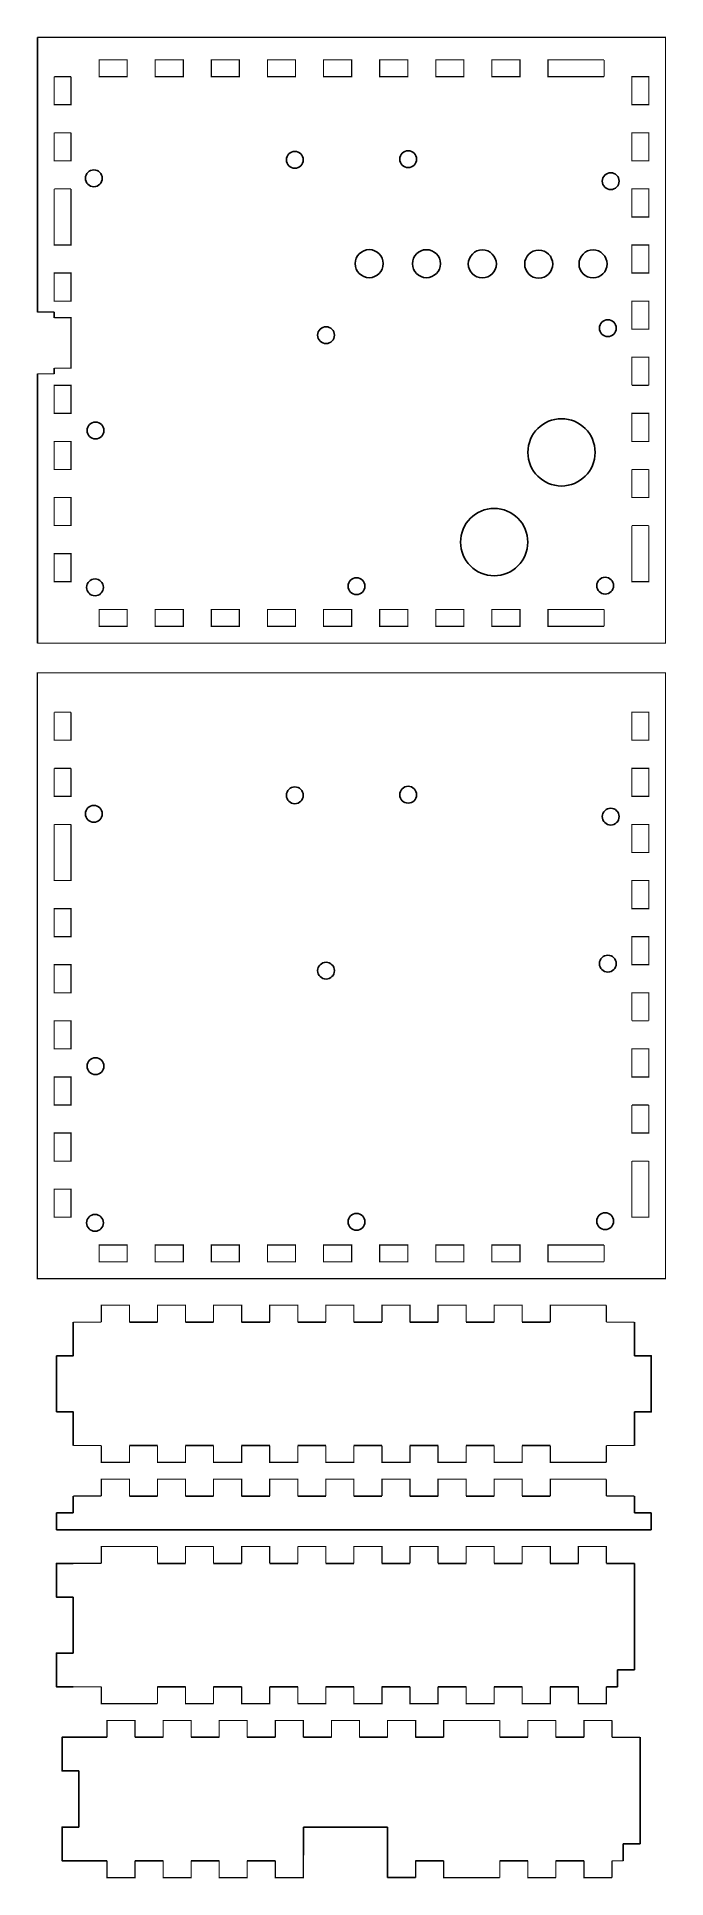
# Model space of a CAD drawing. Header units: millimetres. Extents: x 31 to 143, y 374 to 702.
import ezdxf

# ---------------------------------------------------------------- set-up
doc = ezdxf.new("R2010")
doc.units = ezdxf.units.MM
doc.header["$MEASUREMENT"] = 0

msp = doc.modelspace()

# ---------------------------------------------------------------- linework, layer by layer
at = {"color": 18, "true_color": 0x000000}
for p, q in [((30.6, 701.95), (30.6, 653)), ((33.6, 653), (33.6, 652)), ((30.6, 594), (30.6, 642)), ((33.6, 643), (33.6, 642)), ((52, 473), (47, 473)), ((62, 473), (57, 473)), ((72, 473), (67, 473)), ((82, 473), (77, 473)), ((92, 473), (87, 473)), ((102, 473), (97, 473)), ((112, 473), (107, 473)), ((122, 473), (117, 473)), ((137, 473), (137, 467)), ((34, 467), (34, 457)), ((37, 457), (37, 452)), ((137, 457), (137, 451)), ((52, 451), (47, 451)), ((62, 451), (57, 451)), ((72, 451), (67, 451)), ((82, 451), (77, 451)), ((92, 451), (87, 451)), ((102, 451), (97, 451)), ((112, 451), (107, 451)), ((122, 451), (117, 451)), ((37, 442), (37, 439)), ((52, 442), (47, 442)), ((62, 442), (57, 442)), ((72, 442), (67, 442)), ((82, 442), (77, 442)), ((92, 442), (87, 442)), ((102, 442), (97, 442)), ((112, 442), (107, 442)), ((122, 442), (117, 442)), ((137, 442), (137, 439)), ((37, 439), (34, 439)), ((34, 439), (34, 436)), ((137, 439), (140, 439)), ((140, 439), (140, 436)), ((140, 436), (34, 436)), ((52, 430), (57, 430)), ((62, 430), (67, 430)), ((77, 430), (72, 430)), ((87, 430), (82, 430)), ((97, 430), (92, 430)), ((107, 430), (102, 430)), ((117, 430), (112, 430)), ((127, 430), (122, 430)), ((137, 430), (132, 430)), ((137, 430), (137, 411)), ((37, 424), (37, 414)), ((52, 408), (57, 408)), ((62, 408), (67, 408)), ((77, 408), (72, 408)), ((87, 408), (82, 408)), ((97, 408), (92, 408)), ((107, 408), (102, 408)), ((117, 408), (112, 408)), ((127, 408), (122, 408)), ((134, 408), (132, 408)), ((43, 399), (38, 399)), ((53, 399), (48, 399)), ((63, 399), (58, 399)), ((73, 399), (68, 399)), ((83, 399), (78, 399)), ((93, 399), (88, 399)), ((103, 399), (98, 399)), ((113, 399), (118, 399)), ((123, 399), (128, 399)), ((138, 399), (138, 380)), ((38, 393), (38, 383)), ((93, 383), (78, 383)), ((78, 383), (78, 378)), ((93, 374), (93, 383)), ((43, 377), (38, 377)), ((53, 377), (48, 377)), ((63, 377), (58, 377)), ((73, 377), (68, 377)), ((103, 377), (98, 377)), ((113, 377), (118, 377)), ((123, 377), (128, 377)), ((98, 374), (93, 374))]:
    msp.add_line(p, q, dxfattribs=at)
at = {"color": 18, "true_color": 0x000000, "const_width": 0.203}
for points in [[(30.6, 594), (142.55, 594), (142.55, 701.95), (30.6, 701.95)], [(46.6, 694.95), (46.6, 697.95)], [(46.6, 697.95), (46.6, 694.95)], [(56.6, 694.95), (56.6, 697.95)], [(56.6, 697.95), (56.6, 694.95)], [(66.6, 694.95), (66.6, 697.95)], [(76.6, 694.95), (76.6, 697.95)], [(76.6, 697.95), (76.6, 694.95)], [(86.6, 694.95), (86.6, 697.95)], [(96.6, 694.95), (96.6, 697.95)], [(96.6, 697.95), (96.6, 694.95)], [(106.6, 694.95), (106.6, 697.95)], [(116.6, 694.95), (116.6, 697.95)], [(116.6, 697.95), (116.6, 694.95)], [(126.6, 697.95), (121.6, 697.95), (121.6, 694.95), (126.6, 694.95)], [(126.6, 697.95), (131.6, 697.95)], [(131.6, 697.95), (131.6, 694.95)], [(36.6, 694.95), (36.6, 689.95), (33.6, 689.95), (33.6, 694.95)], [(33.6, 694.95), (36.6, 694.95)], [(131.6, 694.95), (126.6, 694.95)], [(33.6, 689.95), (36.6, 689.95)], [(36.6, 689.95), (33.6, 689.95)], [(36.6, 684.95), (36.6, 679.95), (33.6, 679.95), (33.6, 684.95)], [(33.6, 684.95), (36.6, 684.95)], [(33.6, 679.95), (36.6, 679.95)], [(36.6, 679.95), (33.6, 679.95)], [(33.6, 674.95), (36.6, 674.95)], [(33.6, 669.95), (33.6, 674.95)], [(36.6, 674.95), (36.6, 669.95)], [(33.6, 669.95), (33.6, 664.95), (36.6, 664.95), (36.6, 669.95)], [(33.6, 659.95), (36.6, 659.95)], [(33.6, 653), (30.6, 653)], [(33.6, 643), (36.6, 643), (36.6, 652), (33.6, 652)], [(139.55, 639.95), (139.55, 644.95), (136.55, 644.95), (136.55, 639.95)], [(30.6, 642), (33.6, 642)], [(33.6, 639.95), (36.6, 639.95)], [(136.55, 639.95), (139.55, 639.95)], [(136.55, 634.95), (139.55, 634.95)], [(36.6, 629.95), (33.6, 629.95)], [(33.6, 629.95), (36.6, 629.95)], [(139.55, 629.95), (136.55, 629.95)], [(136.55, 629.95), (139.55, 629.95)], [(139.55, 629.95), (136.55, 629.95)], [(139.55, 624.95), (139.55, 619.95), (136.55, 619.95), (136.55, 624.95)], [(136.55, 624.95), (139.55, 624.95)], [(33.6, 619.95), (36.6, 619.95)], [(136.55, 619.95), (139.55, 619.95)], [(139.55, 619.95), (136.55, 619.95)], [(136.55, 609.95), (136.55, 614.95)], [(136.55, 614.95), (139.55, 614.95)], [(139.55, 614.95), (139.55, 609.95)], [(36.6, 609.95), (33.6, 609.95)], [(33.6, 609.95), (36.6, 609.95)], [(136.55, 609.95), (136.55, 604.95), (139.55, 604.95), (139.55, 609.95)], [(46.6, 597), (46.6, 600)], [(46.6, 600), (46.6, 597)], [(56.6, 597), (56.6, 600)], [(56.6, 600), (56.6, 597)], [(66.6, 597), (66.6, 600)], [(76.6, 597), (76.6, 600)], [(76.6, 600), (76.6, 597)], [(86.6, 597), (86.6, 600)], [(96.6, 597), (96.6, 600)], [(96.6, 600), (96.6, 597)], [(106.6, 597), (106.6, 600)], [(116.6, 597), (116.6, 600)], [(116.6, 600), (116.6, 597)], [(126.6, 600), (121.6, 600), (121.6, 597), (126.6, 597)], [(126.6, 600), (131.6, 600)], [(131.6, 600), (131.6, 597)], [(131.6, 597), (126.6, 597)], [(33.6, 581.69), (36.6, 581.69)], [(36.6, 581.69), (36.6, 576.69), (33.6, 576.69), (33.6, 581.69)], [(33.6, 576.69), (36.6, 576.69)], [(36.6, 576.69), (33.6, 576.69)], [(33.6, 571.69), (36.6, 571.69)], [(36.6, 571.69), (36.6, 566.69), (33.6, 566.69), (33.6, 571.69)], [(33.6, 566.69), (36.6, 566.69)], [(36.6, 566.69), (33.6, 566.69)], [(33.6, 561.69), (36.6, 561.69)], [(33.6, 556.69), (33.6, 561.69)], [(36.6, 561.69), (36.6, 556.69)], [(33.6, 556.69), (33.6, 551.69), (36.6, 551.69), (36.6, 556.69)], [(33.6, 546.69), (36.6, 546.69)], [(36.6, 536.69), (33.6, 536.69)], [(33.6, 536.69), (36.6, 536.69)], [(139.55, 526.69), (139.55, 531.69), (136.55, 531.69), (136.55, 526.69)], [(33.6, 526.69), (36.6, 526.69)], [(136.55, 526.69), (139.55, 526.69)], [(136.55, 521.69), (139.55, 521.69)], [(33.6, 516.69), (36.6, 516.69)], [(36.6, 516.69), (33.6, 516.69)], [(139.55, 516.69), (136.55, 516.69)], [(139.55, 516.69), (136.55, 516.69)], [(136.55, 516.69), (139.55, 516.69)], [(139.55, 511.69), (139.55, 506.69), (136.55, 506.69), (136.55, 511.69)], [(136.55, 511.69), (139.55, 511.69)], [(33.6, 506.69), (36.6, 506.69)], [(136.55, 506.69), (139.55, 506.69)], [(139.55, 506.69), (136.55, 506.69)], [(136.55, 501.69), (139.55, 501.69)], [(136.55, 496.69), (136.55, 501.69)], [(139.55, 501.69), (139.55, 496.69)], [(36.6, 496.69), (33.6, 496.69)], [(33.6, 496.69), (36.6, 496.69)], [(136.55, 496.69), (136.55, 491.69), (139.55, 491.69), (139.55, 496.69)], [(46.6, 486.74), (46.6, 483.74)], [(46.6, 483.74), (46.6, 486.74)], [(56.6, 483.74), (56.6, 486.74)], [(56.6, 486.74), (56.6, 483.74)], [(66.6, 483.74), (66.6, 486.74)], [(76.6, 483.74), (76.6, 486.74)], [(76.6, 486.74), (76.6, 483.74)], [(86.6, 483.74), (86.6, 486.74)], [(96.6, 483.74), (96.6, 486.74)], [(96.6, 486.74), (96.6, 483.74)], [(106.6, 483.74), (106.6, 486.74)], [(116.6, 483.74), (116.6, 486.74)], [(116.6, 486.74), (116.6, 483.74)], [(126.6, 486.74), (121.6, 486.74), (121.6, 483.74), (126.6, 483.74)], [(126.6, 486.74), (131.6, 486.74)], [(131.6, 486.74), (131.6, 483.74)], [(131.6, 483.74), (126.6, 483.74)], [(47, 473), (47, 476), (42, 476), (42, 473)], [(47, 473), (47, 476)], [(47, 476), (47, 473)], [(57, 473), (57, 476), (52, 476), (52, 473)], [(57, 473), (57, 476)], [(57, 476), (57, 473)], [(67, 473), (67, 476), (62, 476), (62, 473)], [(67, 473), (67, 476)], [(77, 473), (77, 476), (72, 476), (72, 473)], [(77, 473), (77, 476)], [(77, 476), (77, 473)], [(87, 473), (87, 476), (82, 476), (82, 473)], [(87, 473), (87, 476)], [(97, 473), (97, 476), (92, 476), (92, 473)], [(97, 473), (97, 476)], [(97, 476), (97, 473)], [(107, 473), (107, 476), (102, 476), (102, 473)], [(107, 473), (107, 476)], [(117, 473), (117, 476), (112, 476), (112, 473)], [(117, 473), (117, 476)], [(117, 476), (117, 473)], [(127, 476), (122, 476), (122, 473)], [(127, 476), (132, 476)], [(132, 476), (132, 473)], [(42, 473), (37, 473)], [(132, 473), (137, 473)], [(42, 451), (37, 451)], [(47, 451), (47, 448), (42, 448), (42, 451)], [(47, 451), (47, 448)], [(47, 448), (47, 451)], [(57, 451), (57, 448), (52, 448), (52, 451)], [(57, 451), (57, 448)], [(57, 448), (57, 451)], [(67, 451), (67, 448), (62, 448), (62, 451)], [(67, 451), (67, 448)], [(77, 451), (77, 448), (72, 448), (72, 451)], [(77, 451), (77, 448)], [(77, 448), (77, 451)], [(87, 451), (87, 448), (82, 448), (82, 451)], [(87, 451), (87, 448)], [(97, 451), (97, 448), (92, 448), (92, 451)], [(97, 451), (97, 448)], [(97, 448), (97, 451)], [(107, 451), (107, 448), (102, 448), (102, 451)], [(107, 451), (107, 448)], [(117, 451), (117, 448), (112, 448), (112, 451)], [(117, 451), (117, 448)], [(117, 448), (117, 451)], [(127, 448), (122, 448), (122, 451)], [(132, 451), (137, 451)], [(132, 448), (132, 451)], [(127, 448), (132, 448)], [(47, 442), (47, 445), (42, 445), (42, 442)], [(47, 442), (47, 445)], [(47, 445), (47, 442)], [(57, 442), (57, 445), (52, 445), (52, 442)], [(57, 442), (57, 445)], [(57, 445), (57, 442)], [(67, 442), (67, 445), (62, 445), (62, 442)], [(67, 442), (67, 445)], [(77, 442), (77, 445), (72, 445), (72, 442)], [(77, 442), (77, 445)], [(77, 445), (77, 442)], [(87, 442), (87, 445), (82, 445), (82, 442)], [(87, 442), (87, 445)], [(97, 442), (97, 445), (92, 445), (92, 442)], [(97, 442), (97, 445)], [(97, 445), (97, 442)], [(107, 442), (107, 445), (102, 445), (102, 442)], [(107, 442), (107, 445)], [(117, 442), (117, 445), (112, 445), (112, 442)], [(117, 442), (117, 445)], [(117, 445), (117, 442)], [(127, 445), (122, 445), (122, 442)], [(127, 445), (132, 445)], [(132, 445), (132, 442)], [(42, 442), (37, 442)], [(132, 442), (137, 442)], [(37, 430), (42, 430)], [(47, 433), (42, 433), (42, 430)], [(47, 433), (52, 433)], [(52, 433), (52, 430)], [(57, 430), (57, 433), (62, 433)], [(57, 433), (57, 430)], [(57, 430), (57, 433)], [(62, 433), (62, 430)], [(67, 430), (67, 433)], [(67, 433), (67, 430)], [(67, 430), (67, 433)], [(67, 430), (67, 433), (72, 433), (72, 430)], [(72, 433), (72, 430)], [(77, 433), (77, 430)], [(82, 430), (82, 433), (77, 433)], [(92, 430), (92, 433), (87, 433), (87, 430)], [(102, 430), (102, 433), (97, 433), (97, 430)], [(112, 430), (112, 433), (107, 433), (107, 430)], [(122, 430), (122, 433), (117, 433), (117, 430)], [(132, 430), (132, 433), (127, 433), (127, 430)], [(37, 408), (42, 408)], [(47, 405), (42, 405), (42, 408)], [(52, 405), (52, 408)], [(57, 408), (57, 405), (62, 405)], [(57, 405), (57, 408)], [(57, 408), (57, 405)], [(62, 405), (62, 408)], [(67, 408), (67, 405)], [(67, 405), (67, 408)], [(67, 408), (67, 405)], [(67, 408), (67, 405), (72, 405), (72, 408)], [(72, 405), (72, 408)], [(77, 405), (77, 408)], [(82, 408), (82, 405), (77, 405)], [(92, 408), (92, 405), (87, 405), (87, 408)], [(102, 408), (102, 405), (97, 405), (97, 408)], [(112, 408), (112, 405), (107, 405), (107, 408)], [(122, 408), (122, 405), (117, 405), (117, 408)], [(132, 408), (132, 405), (127, 405), (127, 408)], [(47, 405), (52, 405)], [(48, 399), (48, 402), (43, 402), (43, 399)], [(48, 399), (48, 402)], [(48, 402), (48, 399)], [(58, 399), (58, 402), (53, 402), (53, 399)], [(58, 402), (58, 399)], [(68, 399), (68, 402), (63, 402), (63, 399)], [(68, 399), (68, 402)], [(68, 402), (68, 399)], [(78, 399), (78, 402), (73, 402), (73, 399)], [(78, 402), (78, 399)], [(88, 399), (88, 402), (83, 402), (83, 399)], [(88, 399), (88, 402)], [(88, 402), (88, 399)], [(98, 399), (98, 402), (93, 402), (93, 399)], [(98, 402), (98, 399)], [(108, 402), (103, 402), (103, 399)], [(108, 402), (113, 402)], [(113, 402), (113, 399)], [(118, 399), (118, 402), (123, 402)], [(118, 402), (118, 399)], [(118, 399), (118, 402)], [(123, 402), (123, 399)], [(128, 399), (128, 402), (133, 402)], [(128, 402), (128, 399)], [(128, 399), (128, 402)], [(133, 402), (133, 399)], [(138, 399), (133, 399)], [(78, 375), (78, 378)], [(48, 377), (48, 374), (43, 374), (43, 377)], [(48, 377), (48, 374)], [(48, 374), (48, 377)], [(58, 377), (58, 374), (53, 374), (53, 377)], [(58, 374), (58, 377)], [(68, 377), (68, 374), (63, 374), (63, 377)], [(68, 377), (68, 374)], [(68, 374), (68, 377)], [(78, 377), (78, 374), (73, 374), (73, 377)], [(98, 374), (98, 377)], [(108, 374), (103, 374), (103, 377)], [(108, 374), (113, 374)], [(113, 374), (113, 377)], [(118, 377), (118, 374), (123, 374)], [(118, 374), (118, 377)], [(123, 374), (123, 377)], [(128, 377), (128, 374), (133, 374)], [(135, 377), (133, 377)], [(133, 374), (133, 377)]]:
    msp.add_lwpolyline(points, dxfattribs=at)
for points in [[(46.6, 694.95), (46.6, 697.95), (41.6, 697.95), (41.6, 694.95)], [(56.6, 694.95), (56.6, 697.95), (51.6, 697.95), (51.6, 694.95)], [(66.6, 694.95), (66.6, 697.95), (61.6, 697.95), (61.6, 694.95)], [(76.6, 694.95), (76.6, 697.95), (71.6, 697.95), (71.6, 694.95)], [(86.6, 694.95), (86.6, 697.95), (81.6, 697.95), (81.6, 694.95)], [(96.6, 694.95), (96.6, 697.95), (91.6, 697.95), (91.6, 694.95)], [(106.6, 694.95), (106.6, 697.95), (101.6, 697.95), (101.6, 694.95)], [(116.6, 694.95), (116.6, 697.95), (111.6, 697.95), (111.6, 694.95)], [(136.55, 689.95), (139.55, 689.95), (139.55, 694.95), (136.55, 694.95)], [(139.55, 684.95), (136.55, 684.95), (136.55, 679.95), (139.55, 679.95)], [(139.55, 674.95), (136.55, 674.95), (136.55, 669.95), (139.55, 669.95)], [(139.55, 664.95), (136.55, 664.95), (136.55, 659.95), (139.55, 659.95)], [(36.6, 659.95), (33.6, 659.95), (33.6, 654.95), (36.6, 654.95)], [(139.55, 654.95), (136.55, 654.95), (136.55, 649.95), (139.55, 649.95)], [(36.6, 639.95), (33.6, 639.95), (33.6, 634.95), (36.6, 634.95)], [(136.55, 634.95), (139.55, 634.95), (139.55, 629.95), (136.55, 629.95)], [(36.6, 629.95), (33.6, 629.95), (33.6, 624.95), (36.6, 624.95)], [(36.6, 619.95), (33.6, 619.95), (33.6, 614.95), (36.6, 614.95)], [(36.6, 609.95), (33.6, 609.95), (33.6, 604.95), (36.6, 604.95)], [(46.6, 597), (46.6, 600), (41.6, 600), (41.6, 597)], [(56.6, 597), (56.6, 600), (51.6, 600), (51.6, 597)], [(66.6, 597), (66.6, 600), (61.6, 600), (61.6, 597)], [(76.6, 597), (76.6, 600), (71.6, 600), (71.6, 597)], [(86.6, 597), (86.6, 600), (81.6, 600), (81.6, 597)], [(96.6, 597), (96.6, 600), (91.6, 600), (91.6, 597)], [(106.6, 597), (106.6, 600), (101.6, 600), (101.6, 597)], [(116.6, 597), (116.6, 600), (111.6, 600), (111.6, 597)], [(142.55, 588.69), (30.6, 588.69), (30.6, 480.74), (142.55, 480.74)], [(136.55, 576.69), (139.55, 576.69), (139.55, 581.69), (136.55, 581.69)], [(139.55, 571.69), (136.55, 571.69), (136.55, 566.69), (139.55, 566.69)], [(139.55, 561.69), (136.55, 561.69), (136.55, 556.69), (139.55, 556.69)], [(139.55, 551.69), (136.55, 551.69), (136.55, 546.69), (139.55, 546.69)], [(36.6, 546.69), (33.6, 546.69), (33.6, 541.69), (36.6, 541.69)], [(139.55, 541.69), (136.55, 541.69), (136.55, 536.69), (139.55, 536.69)], [(36.6, 536.69), (33.6, 536.69), (33.6, 531.69), (36.6, 531.69)], [(36.6, 526.69), (33.6, 526.69), (33.6, 521.69), (36.6, 521.69)], [(136.55, 521.69), (139.55, 521.69), (139.55, 516.69), (136.55, 516.69)], [(36.6, 516.69), (33.6, 516.69), (33.6, 511.69), (36.6, 511.69)], [(36.6, 506.69), (33.6, 506.69), (33.6, 501.69), (36.6, 501.69)], [(36.6, 496.69), (33.6, 496.69), (33.6, 491.69), (36.6, 491.69)], [(46.6, 483.74), (46.6, 486.74), (41.6, 486.74), (41.6, 483.74)], [(56.6, 483.74), (56.6, 486.74), (51.6, 486.74), (51.6, 483.74)], [(66.6, 483.74), (66.6, 486.74), (61.6, 486.74), (61.6, 483.74)], [(76.6, 483.74), (76.6, 486.74), (71.6, 486.74), (71.6, 483.74)], [(86.6, 483.74), (86.6, 486.74), (81.6, 486.74), (81.6, 483.74)], [(96.6, 483.74), (96.6, 486.74), (91.6, 486.74), (91.6, 483.74)], [(106.6, 483.74), (106.6, 486.74), (101.6, 486.74), (101.6, 483.74)], [(116.6, 483.74), (116.6, 486.74), (111.6, 486.74), (111.6, 483.74)]]:
    msp.add_lwpolyline(points, close=True, dxfattribs=at)
at = {"color": 18, "true_color": 0x000000}
for points in [[(34, 467), (37, 467), (37, 473)], [(137, 467), (140, 467), (140, 457), (137, 457)], [(34, 457), (37, 457), (37, 451)], [(37, 424), (34, 424), (34, 430), (37, 430)], [(37, 414), (34, 414), (34, 408), (37, 408)], [(137, 411), (134, 411), (134, 408)], [(38, 393), (35, 393), (35, 399), (38, 399)], [(38, 383), (35, 383), (35, 377), (38, 377)], [(138, 380), (135, 380), (135, 377)]]:
    msp.add_lwpolyline(points, dxfattribs=at)
for centre, radius in [((76.47, 680.14), 1.5), ((96.67, 680.24), 1.5), ((40.67, 676.84), 1.5), ((132.77, 676.34), 1.5), ((89.73, 661.63), 2.5), ((99.94, 661.62), 2.5), ((109.89, 661.58), 2.5), ((119.94, 661.54), 2.5), ((129.62, 661.58), 2.5), ((82.04, 648.89), 1.5), ((132.27, 650.14), 1.5), ((40.96, 631.88), 1.5), ((124, 628), 6), ((112, 612), 6), ((40.87, 603.94), 1.5), ((87.47, 604.14), 1.5), ((131.77, 604.24), 1.5), ((76.47, 566.88), 1.5), ((96.67, 566.98), 1.5), ((40.67, 563.58), 1.5), ((132.77, 563.08), 1.5), ((132.27, 536.88), 1.5), ((82.04, 535.63), 1.5), ((40.96, 518.62), 1.5), ((87.47, 490.88), 1.5), ((131.77, 490.98), 1.5), ((40.87, 490.68), 1.5)]:
    msp.add_circle(centre, radius, dxfattribs=at)

doc.saveas('drawing.dxf')
